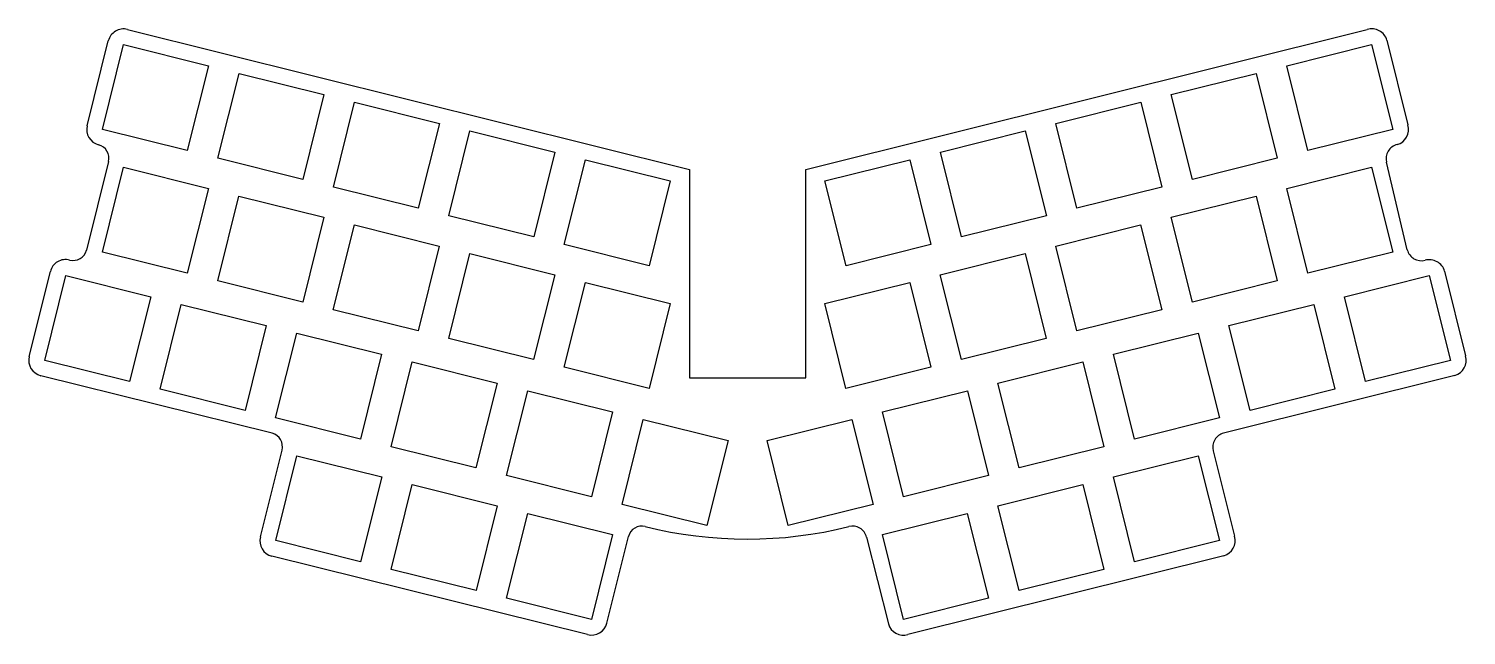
# Model space of a CAD drawing. Extents: x 20 to 250, y -116 to -19.
import ezdxf

# ---------------------------------------------------------------- set-up
doc = ezdxf.new("R2010")
doc.units = 0
doc.layers.add('BLACK', color=7, linetype='CONTINUOUS')

msp = doc.modelspace()

# ---------------------------------------------------------------- linework, layer by layer
at = {"layer": 'BLACK', "linetype": 'CONTINUOUS'}
for p, q in [((35.5219, -19.0754), (125.501, -41.5036)), ((144.1, -41.5022), (233.985, -19.0754)), ((29.0703, -34.4932), (32.4612, -20.9169)), ((31.5145, -35.0986), (34.9014, -21.5145)), ((34.9014, -21.5145), (48.4855, -24.9014)), ((221.102, -24.9014), (234.686, -21.5145)), ((234.686, -21.5145), (238.073, -35.0986)), ((237.122, -20.8153), (240.5, -34.3789)), ((48.4855, -24.9014), (45.0986, -38.4855)), ((224.489, -38.4855), (221.102, -24.9014)), ((49.9986, -39.7072), (53.3855, -26.1231)), ((53.3855, -26.1231), (66.9697, -29.51)), ((202.618, -29.51), (216.202, -26.1231)), ((216.202, -26.1231), (219.589, -39.7072)), ((66.9697, -29.51), (63.5827, -43.0941)), ((206.005, -43.0941), (202.618, -29.51)), ((68.4827, -44.3158), (71.8696, -30.7317)), ((71.8696, -30.7317), (85.4538, -34.1186)), ((184.134, -34.1186), (197.718, -30.7317)), ((197.718, -30.7317), (201.105, -44.3158)), ((85.4538, -34.1186), (82.0669, -47.7027)), ((187.521, -47.7027), (184.134, -34.1186)), ((45.0986, -38.4855), (31.5145, -35.0986)), ((86.9669, -48.9245), (90.3538, -35.3403)), ((90.3538, -35.3403), (103.938, -38.7272)), ((165.65, -38.7272), (179.234, -35.3403)), ((179.234, -35.3403), (182.621, -48.9245)), ((238.073, -35.0986), (224.489, -38.4855)), ((103.938, -38.7272), (100.551, -52.3114)), ((169.037, -52.3114), (165.65, -38.7272)), ((32.4739, -40.2336), (28.956, -54.4195)), ((31.502, -54.7348), (34.8889, -41.1507)), ((34.8889, -41.1507), (48.473, -44.5376)), ((63.5827, -43.0941), (49.9986, -39.7072)), ((105.451, -53.5331), (108.838, -39.9489)), ((108.838, -39.9489), (122.422, -43.3358)), ((147.166, -43.3358), (160.75, -39.9489)), ((160.75, -39.9489), (164.137, -53.5331)), ((219.589, -39.7072), (206.005, -43.0941)), ((221.09, -44.5376), (234.674, -41.1507)), ((234.674, -41.1507), (238.061, -54.7349)), ((240.396, -54.3726), (237.087, -40.3502)), ((122.422, -43.3358), (119.035, -56.92)), ((125.501, -41.5036), (125.501, -74.8792)), ((144.1, -74.8792), (144.1, -41.5022)), ((150.553, -56.92), (147.166, -43.3358)), ((48.473, -44.5376), (45.0861, -58.1217)), ((49.9861, -59.3434), (53.373, -45.7593)), ((53.373, -45.7593), (66.9572, -49.1462)), ((82.0669, -47.7027), (68.4827, -44.3158)), ((201.105, -44.3158), (187.521, -47.7027)), ((202.606, -49.1462), (216.19, -45.7593)), ((216.19, -45.7593), (219.577, -59.3435)), ((224.477, -58.1218), (221.09, -44.5376)), ((66.9572, -49.1462), (63.5702, -62.7303)), ((68.4702, -63.952), (71.8571, -50.3679)), ((71.8571, -50.3679), (85.4413, -53.7548)), ((100.551, -52.3114), (86.9669, -48.9245)), ((182.621, -48.9245), (169.037, -52.3114)), ((184.121, -53.7549), (197.706, -50.368)), ((197.706, -50.368), (201.092, -63.9521)), ((205.992, -62.7304), (202.606, -49.1462)), ((45.0861, -58.1217), (31.502, -54.7348)), ((85.4413, -53.7548), (82.0544, -67.3389)), ((86.9544, -68.5607), (90.3413, -54.9765)), ((90.3413, -54.9765), (103.925, -58.3634)), ((119.035, -56.92), (105.451, -53.5331)), ((164.137, -53.5331), (150.553, -56.92)), ((165.637, -58.3635), (179.221, -54.9766)), ((179.221, -54.9766), (182.608, -68.5607)), ((187.508, -67.339), (184.121, -53.7549)), ((238.061, -54.7349), (224.477, -58.1218)), ((19.7993, -71.4248), (23.1775, -57.8358)), ((22.2723, -72.0667), (25.6592, -58.4826)), ((25.6592, -58.4826), (39.2433, -61.8695)), ((63.5702, -62.7303), (49.9861, -59.3434)), ((103.925, -58.3634), (100.539, -71.9476)), ((105.439, -73.1693), (108.825, -59.5851)), ((108.825, -59.5851), (122.41, -62.972)), ((147.153, -62.9721), (160.737, -59.5852)), ((160.737, -59.5852), (164.124, -73.1693)), ((169.024, -71.9476), (165.637, -58.3635)), ((219.577, -59.3435), (205.992, -62.7304)), ((230.319, -61.8695), (243.903, -58.4826)), ((243.903, -58.4826), (247.29, -72.0668)), ((246.367, -57.785), (249.733, -71.3486)), ((39.2433, -61.8695), (35.8564, -75.4536)), ((233.706, -75.4537), (230.319, -61.8695)), ((40.7564, -76.6753), (44.1433, -63.0912)), ((44.1433, -63.0912), (57.7275, -66.4781)), ((82.0544, -67.3389), (68.4702, -63.952)), ((122.41, -62.972), (119.023, -76.5562)), ((150.54, -76.5562), (147.153, -62.9721)), ((201.092, -63.9521), (187.508, -67.339)), ((211.835, -66.4781), (225.419, -63.0912)), ((225.419, -63.0912), (228.806, -76.6754)), ((57.7275, -66.4781), (54.3406, -80.0622)), ((215.222, -80.0623), (211.835, -66.4781)), ((59.2405, -81.2839), (62.6274, -67.6998)), ((62.6274, -67.6998), (76.2116, -71.0867)), ((100.539, -71.9476), (86.9544, -68.5607)), ((182.608, -68.5607), (169.024, -71.9476)), ((193.351, -71.0868), (206.935, -67.6999)), ((206.935, -67.6999), (210.322, -81.284)), ((76.2116, -71.0867), (72.8247, -84.6708)), ((196.738, -84.6709), (193.351, -71.0868)), ((35.8564, -75.4536), (22.2723, -72.0667)), ((77.7247, -85.8926), (81.1116, -72.3084)), ((81.1116, -72.3084), (94.6957, -75.6953)), ((119.023, -76.5562), (105.439, -73.1693)), ((164.124, -73.1693), (150.54, -76.5562)), ((174.867, -75.6954), (188.451, -72.3085)), ((188.451, -72.3085), (191.838, -85.8926)), ((247.29, -72.0668), (233.706, -75.4537)), ((58.6867, -83.7311), (21.6408, -74.5109)), ((94.6957, -75.6953), (91.3088, -89.2795)), ((125.501, -74.8792), (144.1, -74.8792)), ((178.254, -89.2795), (174.867, -75.6954)), ((247.993, -74.4855), (210.994, -83.7161)), ((54.3406, -80.0622), (40.7564, -76.6753)), ((96.2088, -90.5012), (99.5957, -76.917)), ((99.5957, -76.917), (113.18, -80.3039)), ((156.383, -80.304), (169.967, -76.9171)), ((169.967, -76.9171), (173.354, -90.5012)), ((228.806, -76.6754), (215.222, -80.0623)), ((113.18, -80.3039), (109.793, -93.8881)), ((159.77, -93.8881), (156.383, -80.304)), ((72.8247, -84.6708), (59.2405, -81.2839)), ((114.693, -95.1098), (118.08, -81.5256)), ((118.08, -81.5256), (131.664, -84.9125)), ((137.899, -84.9126), (151.483, -81.5257)), ((151.483, -81.5257), (154.87, -95.1098)), ((210.322, -81.284), (196.738, -84.6709)), ((131.664, -84.9125), (128.277, -98.4967)), ((141.286, -98.4967), (137.899, -84.9126)), ((56.8071, -100.33), (60.2615, -86.4235)), ((59.2529, -100.92), (62.6398, -87.3361)), ((62.6398, -87.3361), (76.2239, -90.723)), ((91.3088, -89.2795), (77.7247, -85.8926)), ((191.838, -85.8926), (178.254, -89.2795)), ((193.339, -90.7231), (206.923, -87.3362)), ((206.923, -87.3362), (210.31, -100.92)), ((209.321, -86.5505), (212.75, -100.216)), ((76.2239, -90.723), (72.837, -104.307)), ((77.737, -105.529), (81.1239, -91.9447)), ((81.1239, -91.9447), (94.7081, -95.3316)), ((109.793, -93.8881), (96.2088, -90.5012)), ((173.354, -90.5012), (159.77, -93.8881)), ((174.854, -95.3317), (188.439, -91.9448)), ((188.439, -91.9448), (191.825, -105.529)), ((196.725, -104.307), (193.339, -90.7231)), ((94.7081, -95.3316), (91.3212, -108.916)), ((96.2211, -110.137), (99.608, -96.5533)), ((99.608, -96.5533), (113.192, -99.9402)), ((128.277, -98.4967), (114.693, -95.1098)), ((154.87, -95.1098), (141.286, -98.4967)), ((156.37, -99.9403), (169.954, -96.5534)), ((169.954, -96.5534), (173.341, -110.138)), ((178.241, -108.916), (174.854, -95.3317)), ((72.837, -104.307), (59.2529, -100.92)), ((113.192, -99.9402), (109.805, -113.524)), ((112.255, -114.122), (115.722, -100.241)), ((153.838, -100.351), (157.328, -114.224)), ((159.757, -113.524), (156.37, -99.9403)), ((210.31, -100.92), (196.725, -104.307)), ((109.169, -115.964), (58.6486, -103.416)), ((211.01, -103.353), (160.464, -115.964)), ((91.3212, -108.916), (77.737, -105.529)), ((191.825, -105.529), (178.241, -108.916)), ((109.805, -113.524), (96.2211, -110.137)), ((173.341, -110.138), (159.757, -113.524))]:
    msp.add_line(p, q, dxfattribs=at)
at = {"layer": 'BLACK'}
for centre, radius, start, end in [((34.9123, -21.5265), 2.5258, 76.0336, 166.034), ((234.683, -21.5138), 2.5365, 15.9848, 105.985), ((31.5087, -35.1028), 2.5134, 165.964, 255.964), ((238.062, -35.0774), 2.5365, -74.0152, 15.9848), ((30.3403, -39.6748), 2.2056, -14.6764, 75.3236), ((239.331, -39.7637), 2.3194, 104.265, 194.647), ((26.8224, -53.8607), 2.2056, -104.676, -14.6764), ((242.644, -53.8011), 2.3194, -165.735, -75.3527), ((25.6413, -58.4581), 2.5412, 75.8249, 165.825), ((243.929, -58.4835), 2.5365, 15.9848, 105.985), ((22.2631, -72.0471), 2.5412, 165.825, 255.825), ((247.294, -72.0471), 2.5365, -74.0152, 15.9848), ((58.1279, -85.8647), 2.2056, -14.6764, 75.3236), ((211.565, -85.964), 2.3194, 104.265, 194.647), ((117.856, -100.8), 2.2056, 75.3236, 165.324), ((134.734, -33.1216), 67.5458, -103.981, -76.0628), ((151.59, -100.923), 2.3194, 14.2645, 104.647), ((59.2709, -100.952), 2.5412, 165.825, 255.825), ((210.312, -100.914), 2.5365, -74.0152, 15.9848), ((109.791, -113.5), 2.5412, -104.175, -14.1751), ((159.766, -113.525), 2.5365, -164.015, -74.0152)]:
    msp.add_arc(centre, radius, start, end, dxfattribs=at)

doc.saveas('drawing.dxf')
